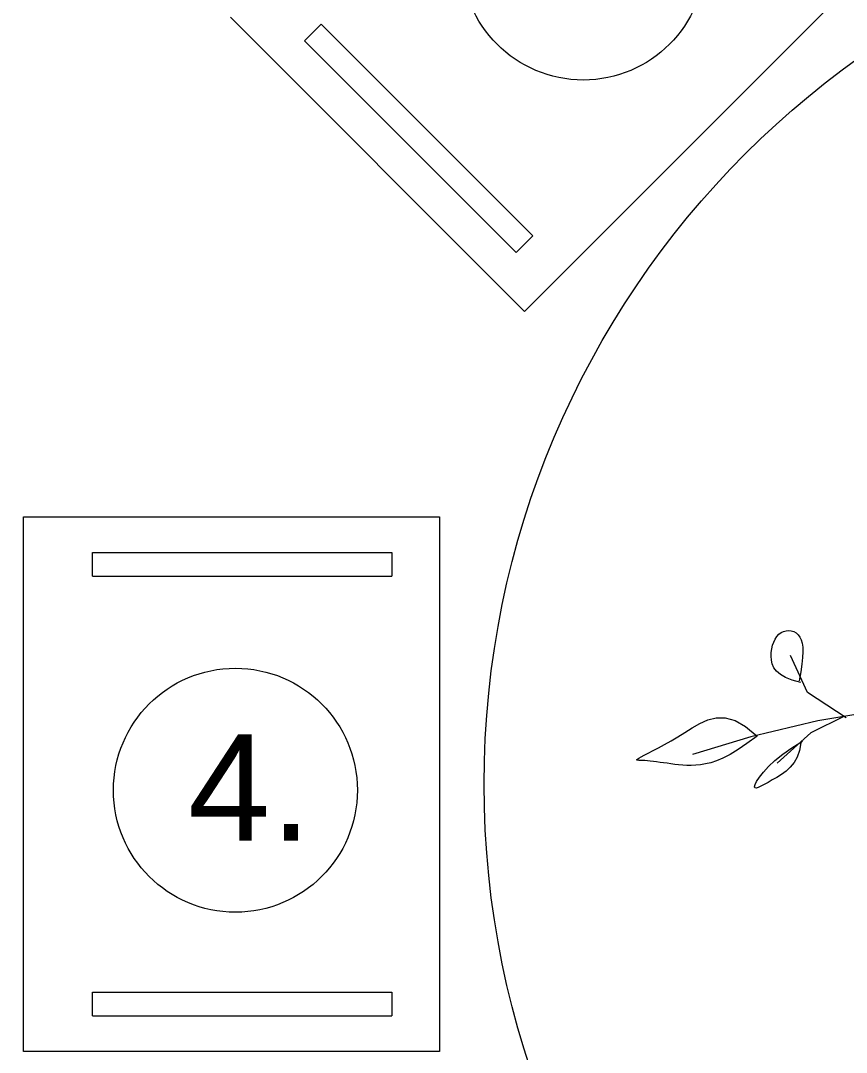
# Model space of a CAD drawing. Header units: centimetres. Extents: x -26724 to 60145, y -23645 to 6771.
# Drawn here: x -19031.1 to -18961.6, y 5664.1 to 5750.9 of the extents above; entities that cross this region are included whole.
import ezdxf

# ---------------------------------------------------------------- set-up
doc = ezdxf.new("R2010")
doc.units = ezdxf.units.CM
doc.linetypes.add('AUSGEZOGEN', pattern=[0])
doc.linetypes.add('PUNKT2_S9', pattern=[0.35, 0.15, -0.1, 0, -0.1])
for name, color, linetype, lineweight in [('4.KOTE', 88, 'Continuous', 15), ('Moebel', 252, 'PUNKT2_S9', 13), ('namestaj', 8, 'Continuous', 9), ('namjestaj', 150, 'Continuous', 5)]:
    doc.layers.add(name, color=color, linetype=linetype, lineweight=lineweight)
doc.layers.add('pozicije', color=7, linetype='Continuous')
doc.styles.add('0.15', font='arial.ttf', dxfattribs={"height": 0.15})
doc.styles.get("Standard").update_dxf_attribs({"font": 'calibri.ttf'})
doc.dimstyles.new('ja 1 50', dxfattribs={"dimtxt": 10, "dimasz": 5, "dimexe": 5, "dimexo": 5, "dimgap": 1, "dimtad": 1, "dimdec": 0, "dimtxsty": 'Standard', "dimblk": 'ARCHTICK', "dimcen": 2.5, "dimclrd": 256, "dimclrt": 7, "dimadec": 0, "dimazin": 0, "dimtfac": 1, "dimtdec": 0, "dimtix": 1, "dimtmove": 1, "dimatfit": 3, "dimldrblk": 'ARCHTICK', "dimfxl": 10, "dimfxlon": 1, "dimlwd": 0, "dimlwe": 9, "dimarcsym": 0})

# ---------------------------------------------------------------- blocks, each defined once
blk = doc.blocks.new('ggggt')
at = {"layer": 'Moebel', "color": 91, "linetype": 'AUSGEZOGEN', "lineweight": 18, "transparency": 33554687}
for p, q in [((1517.687, 2002.737, 13.5), (1517.873, 2002.882, 13.5)), ((1517.873, 2002.882, 13.5), (1518.075, 2002.984, 13.5)), ((1518.075, 2002.984, 13.5), (1518.289, 2003.041, 13.5)), ((1518.289, 2003.041, 13.5), (1518.507, 2003.056, 13.5)), ((1518.507, 2003.056, 13.5), (1518.724, 2003.029, 13.5)), ((1518.724, 2003.029, 13.5), (1518.934, 2002.959, 13.5)), ((1518.934, 2002.959, 13.5), (1519.129, 2002.848, 13.5)), ((1519.129, 2002.848, 13.5), (1519.305, 2002.696, 13.5)), ((1517.159, 2001.812, 13.5), (1517.256, 2002.085, 13.5)), ((1517.256, 2002.085, 13.5), (1517.377, 2002.334, 13.5)), ((1517.377, 2002.334, 13.5), (1517.522, 2002.553, 13.5)), ((1517.522, 2002.553, 13.5), (1517.687, 2002.737, 13.5)), ((1519.305, 2002.696, 13.5), (1519.453, 2002.503, 13.5)), ((1519.453, 2002.503, 13.5), (1519.569, 2002.27, 13.5)), ((1519.569, 2002.27, 13.5), (1519.651, 2001.988, 13.5)), ((1519.651, 2001.988, 13.5), (1519.699, 2001.65, 13.5)), ((1517.037, 2000.89, 13.5), (1517.048, 2001.209, 13.5)), ((1517.048, 2001.209, 13.5), (1517.09, 2001.518, 13.5)), ((1517.09, 2001.518, 13.5), (1517.159, 2001.812, 13.5)), ((1519.71, 2001.247, 13.5), (1519.686, 2000.772, 13.5)), ((1519.699, 2001.65, 13.5), (1519.71, 2001.247, 13.5)), ((1517.061, 2000.566, 13.5), (1517.037, 2000.89, 13.5)), ((1517.133, 2000.242, 13.5), (1517.061, 2000.566, 13.5)), ((1517.271, 1999.926, 13.5), (1517.133, 2000.242, 13.5)), ((1520.094, 1997.834, 13.5), (1518.676, 2000.948, 13.5)), ((1519.624, 2000.215, 13.5), (1519.524, 1999.569, 13.5)), ((1519.686, 2000.772, 13.5), (1519.624, 2000.215, 13.5)), ((1517.491, 1999.624, 13.5), (1517.271, 1999.926, 13.5)), ((1517.81, 1999.342, 13.5), (1517.491, 1999.624, 13.5)), ((1518.244, 1999.087, 13.5), (1517.81, 1999.342, 13.5)), ((1519.524, 1999.569, 13.5), (1519.385, 1998.825, 13.5)), ((1518.811, 1998.865, 13.5), (1518.244, 1999.087, 13.5)), ((1519.527, 1998.683, 13.5), (1518.811, 1998.865, 13.5)), ((1523.349, 1995.709, 13.5), (1520.094, 1997.834, 13.5)), ((1523.208, 1995.851, 13.5), (1520.379, 1994.438, 13.5)), ((1527.256, 1996.516, 13.5), (1520.966, 1995.456, 13.5)), ((1510.395, 1994.873, 13.5), (1511.032, 1995.243, 13.5)), ((1511.032, 1995.243, 13.5), (1511.702, 1995.54, 13.5)), ((1511.702, 1995.54, 13.5), (1512.413, 1995.714, 13.5)), ((1512.413, 1995.714, 13.5), (1513.175, 1995.714, 13.5)), ((1513.175, 1995.714, 13.5), (1513.996, 1995.489, 13.5)), ((1513.996, 1995.489, 13.5), (1514.885, 1994.988, 13.5)), ((1514.885, 1994.988, 13.5), (1515.852, 1994.159, 13.5)), ((1520.966, 1995.456, 13.5), (1515.34, 1994.111, 13.5)), ((1508.609, 1993.775, 13.5), (1509.184, 1994.114, 13.5)), ((1509.184, 1994.114, 13.5), (1509.78, 1994.483, 13.5)), ((1509.78, 1994.483, 13.5), (1510.395, 1994.873, 13.5)), ((1515.34, 1994.111, 13.5), (1510.424, 1992.623, 13.5)), ((1515.852, 1994.159, 13.5), (1515.002, 1993.534, 13.5)), ((1515.852, 1994.159, 13.5), (1515.852, 1994.159, 13.5)), ((1520.379, 1994.438, 13.5), (1517.552, 1991.894, 13.5)), ((1507.561, 1993.192, 13.5), (1508.066, 1993.468, 13.5)), ((1508.066, 1993.468, 13.5), (1508.609, 1993.775, 13.5)), ((1515.002, 1993.534, 13.5), (1514.247, 1993.029, 13.5)), ((1518.78, 1993.194, 13.5), (1519.673, 1993.732, 13.5)), ((1519.531, 1993.59, 13.5), (1519.428, 1992.952, 13.5)), ((1505.901, 1992.316, 13.5), (1506.092, 1992.423, 13.5)), ((1506.092, 1992.423, 13.5), (1506.36, 1992.564, 13.5)), ((1506.36, 1992.564, 13.5), (1506.7, 1992.74, 13.5)), ((1506.7, 1992.74, 13.5), (1507.103, 1992.949, 13.5)), ((1507.103, 1992.949, 13.5), (1507.561, 1993.192, 13.5)), ((1513.576, 1992.629, 13.5), (1512.977, 1992.323, 13.5)), ((1514.247, 1993.029, 13.5), (1513.576, 1992.629, 13.5)), ((1517.356, 1992.118, 13.5), (1518.01, 1992.652, 13.5)), ((1518.01, 1992.652, 13.5), (1518.78, 1993.194, 13.5)), ((1519.236, 1992.408, 13.5), (1518.971, 1991.947, 13.5)), ((1519.428, 1992.952, 13.5), (1519.236, 1992.408, 13.5)), ((1505.73, 1992.187, 13.5), (1505.782, 1992.239, 13.5)), ((1505.736, 1992.155, 13.5), (1505.73, 1992.187, 13.5)), ((1505.794, 1992.137, 13.5), (1505.736, 1992.155, 13.5)), ((1505.782, 1992.239, 13.5), (1505.901, 1992.316, 13.5)), ((1505.897, 1992.128, 13.5), (1505.794, 1992.137, 13.5)), ((1506.038, 1992.123, 13.5), (1505.897, 1992.128, 13.5)), ((1506.21, 1992.116, 13.5), (1506.038, 1992.123, 13.5)), ((1506.408, 1992.104, 13.5), (1506.21, 1992.116, 13.5)), ((1506.627, 1992.086, 13.5), (1506.408, 1992.104, 13.5)), ((1506.867, 1992.062, 13.5), (1506.627, 1992.086, 13.5)), ((1507.124, 1992.033, 13.5), (1506.867, 1992.062, 13.5)), ((1507.397, 1992, 13.5), (1507.124, 1992.033, 13.5)), ((1507.683, 1991.962, 13.5), (1507.397, 1992, 13.5)), ((1507.98, 1991.922, 13.5), (1507.683, 1991.962, 13.5)), ((1508.285, 1991.879, 13.5), (1507.98, 1991.922, 13.5)), ((1508.599, 1991.834, 13.5), (1508.285, 1991.879, 13.5)), ((1508.92, 1991.79, 13.5), (1508.599, 1991.834, 13.5)), ((1509.25, 1991.751, 13.5), (1508.92, 1991.79, 13.5)), ((1509.591, 1991.721, 13.5), (1509.25, 1991.751, 13.5)), ((1509.945, 1991.703, 13.5), (1509.591, 1991.721, 13.5)), ((1510.312, 1991.701, 13.5), (1509.945, 1991.703, 13.5)), ((1510.693, 1991.718, 13.5), (1510.312, 1991.701, 13.5)), ((1511.091, 1991.758, 13.5), (1510.693, 1991.718, 13.5)), ((1511.509, 1991.827, 13.5), (1511.091, 1991.758, 13.5)), ((1511.955, 1991.934, 13.5), (1511.509, 1991.827, 13.5)), ((1512.441, 1992.095, 13.5), (1511.955, 1991.934, 13.5)), ((1512.977, 1992.323, 13.5), (1512.441, 1992.095, 13.5)), ((1516.38, 1991.135, 13.5), (1516.814, 1991.608, 13.5)), ((1516.814, 1991.608, 13.5), (1517.356, 1992.118, 13.5)), ((1518.649, 1991.557, 13.5), (1518.287, 1991.227, 13.5)), ((1518.971, 1991.947, 13.5), (1518.649, 1991.557, 13.5)), ((1515.817, 1990.363, 13.5), (1516.049, 1990.716, 13.5)), ((1516.049, 1990.716, 13.5), (1516.38, 1991.135, 13.5)), ((1517.511, 1990.7, 13.5), (1517.129, 1990.48, 13.5)), ((1517.902, 1990.946, 13.5), (1517.511, 1990.7, 13.5)), ((1518.287, 1991.227, 13.5), (1517.902, 1990.946, 13.5)), ((1515.63, 1989.913, 13.5), (1515.679, 1990.092, 13.5)), ((1515.662, 1989.82, 13.5), (1515.63, 1989.913, 13.5)), ((1515.768, 1989.802, 13.5), (1515.662, 1989.82, 13.5)), ((1515.679, 1990.092, 13.5), (1515.817, 1990.363, 13.5)), ((1515.94, 1989.849, 13.5), (1515.768, 1989.802, 13.5)), ((1516.17, 1989.95, 13.5), (1515.94, 1989.849, 13.5)), ((1516.45, 1990.096, 13.5), (1516.17, 1989.95, 13.5)), ((1516.772, 1990.276, 13.5), (1516.45, 1990.096, 13.5)), ((1517.129, 1990.48, 13.5), (1516.772, 1990.276, 13.5))]:
    blk.add_line(p, q, dxfattribs=at)
blk = doc.blocks.new('_ArchTick')
at = {"color": 0, "linetype": 'ByBlock', "const_width": 0.15}
blk.add_lwpolyline([(-0.5, -0.5), (0.5, 0.5)], dxfattribs=at)
blk = doc.blocks.new('*D3038')
at = {"layer": '4.KOTE', "color": 0, "lineweight": 9, "transparency": 16777216}
for p, q in [((-19150.064, 5814.268), (-19150.064, 5829.201)), ((-18992.019, 5814.266), (-18992.019, 5829.201))]:
    blk.add_line(p, q, dxfattribs=at)
at = {"layer": '4.KOTE', "lineweight": 0, "transparency": 16777216}
blk.add_line((-19150.064, 5824.201), (-18992.019, 5824.201), dxfattribs=at)
at = {"layer": 'Defpoints', "color": 0, "lineweight": 50, "transparency": 16777216}
for p in [(-18992.019, 5824.201), (-19150.064, 5687, 13.5), (-18992.019, 5684.519, 13.5)]:
    blk.add_point(p, dxfattribs=at)
at = {"layer": '4.KOTE', "lineweight": 0, "transparency": 16777216, "xscale": 5, "yscale": 5, "zscale": 5, "rotation": 180}
blk.add_blockref('_ArchTick', (-19150.064, 5824.201), dxfattribs=at)
at = {"layer": '4.KOTE', "lineweight": 0, "transparency": 16777216, "xscale": 5, "yscale": 5, "zscale": 5}
blk.add_blockref('_ArchTick', (-18992.019, 5824.201), dxfattribs=at)
at = {"layer": '4.KOTE', "color": 7, "transparency": 16777216, "insert": (-19071.042, 5830.324), "char_height": 10, "attachment_point": 5}
blk.add_mtext('158', dxfattribs=at)
blk = doc.blocks.new('*D3039')
at = {"layer": '4.KOTE', "color": 0, "lineweight": 9, "transparency": 16777216}
for p, q in [((-18992.019, 5814.266), (-18992.019, 5829.201)), ((-18842.078, 5814.27), (-18842.078, 5829.201))]:
    blk.add_line(p, q, dxfattribs=at)
at = {"layer": '4.KOTE', "lineweight": 0, "transparency": 16777216}
blk.add_line((-18992.019, 5824.201), (-18842.078, 5824.201), dxfattribs=at)
at = {"layer": 'Defpoints', "color": 0, "lineweight": 50, "transparency": 16777216}
for p in [(-18842.078, 5824.201), (-18842.078, 5688.722, 13.5), (-18992.019, 5684.519, 13.5)]:
    blk.add_point(p, dxfattribs=at)
at = {"layer": '4.KOTE', "lineweight": 0, "transparency": 16777216, "xscale": 5, "yscale": 5, "zscale": 5, "rotation": 180}
blk.add_blockref('_ArchTick', (-18992.019, 5824.201), dxfattribs=at)
at = {"layer": '4.KOTE', "lineweight": 0, "transparency": 16777216, "xscale": 5, "yscale": 5, "zscale": 5}
blk.add_blockref('_ArchTick', (-18842.078, 5824.201), dxfattribs=at)
at = {"layer": '4.KOTE', "color": 7, "transparency": 16777216, "insert": (-18917.049, 5830.324), "char_height": 10, "attachment_point": 5}
blk.add_mtext('150', dxfattribs=at)
blk = doc.blocks.new('*D3041')
at = {"layer": '4.KOTE', "color": 0, "lineweight": 9, "transparency": 16777216}
for p, q in [((-19056.835, 5761.679), (-19071.78, 5761.679)), ((-19056.838, 5611.716), (-19071.78, 5611.716))]:
    blk.add_line(p, q, dxfattribs=at)
at = {"layer": '4.KOTE', "lineweight": 0, "transparency": 16777216}
blk.add_line((-19066.78, 5761.679), (-19066.78, 5611.716), dxfattribs=at)
at = {"layer": 'Defpoints', "color": 0, "lineweight": 50, "transparency": 16777216}
for p in [(-18915.384, 5761.679, 13.5), (-19066.78, 5611.716), (-18918.718, 5611.716, 13.5)]:
    blk.add_point(p, dxfattribs=at)
at = {"layer": '4.KOTE', "lineweight": 0, "transparency": 16777216, "xscale": 5, "yscale": 5, "zscale": 5}
for p, rotation in [((-19066.78, 5761.679), 90), ((-19066.78, 5611.716), 270)]:
    blk.add_blockref('_ArchTick', p, dxfattribs=dict(at, rotation=rotation))
at = {"layer": '4.KOTE', "color": 7, "transparency": 16777216, "insert": (-19072.903, 5686.697), "char_height": 10, "attachment_point": 5, "rotation": 90}
blk.add_mtext('150', dxfattribs=at)

msp = doc.modelspace()

# ---------------------------------------------------------------- linework, layer by layer
at = {"layer": 'namestaj'}
for centre in [(-18983.706, 5756.215, -54), (-19012.983, 5686.19, -40.5)]:
    msp.add_circle(centre, 10.265, dxfattribs=at)
at = {"layer": 'namjestaj', "transparency": 33554687}
for p, q in [((-18956.837, 5758.303, 13.5), (-18988.657, 5726.484, 13.5)), ((-18988.657, 5726.484, 13.5), (-19013.406, 5751.232, 13.5)), ((-19007.175, 5749.244, 13.5), (-19005.761, 5750.659, 13.5)), ((-19005.761, 5750.659, 13.5), (-18987.95, 5732.848, 13.5)), ((-19007.175, 5749.244, 13.5), (-18989.364, 5731.433, 13.5)), ((-18987.95, 5732.848, 13.5), (-18989.364, 5731.433, 13.5)), ((-19030.818, 5709.197, 13.5), (-18995.818, 5709.197, 13.5)), ((-19030.818, 5664.197, 13.5), (-19030.818, 5709.197, 13.5)), ((-18995.818, 5709.197, 13.5), (-18995.818, 5664.197, 13.5)), ((-19025.006, 5704.197, 13.5), (-19025.006, 5706.197, 13.5)), ((-19025.006, 5706.197, 13.5), (-18999.818, 5706.197, 13.5)), ((-18999.818, 5706.197, 13.5), (-18999.818, 5704.197, 13.5)), ((-19025.006, 5704.197, 13.5), (-18999.818, 5704.197, 13.5)), ((-19025.006, 5667.197, 13.5), (-19025.006, 5669.197, 13.5)), ((-19025.006, 5669.197, 13.5), (-18999.818, 5669.197, 13.5)), ((-18999.818, 5669.197, 13.5), (-18999.818, 5667.197, 13.5)), ((-19025.006, 5667.197, 13.5), (-18999.818, 5667.197, 13.5)), ((-18995.818, 5664.197, 13.5), (-19030.818, 5664.197, 13.5))]:
    msp.add_line(p, q, dxfattribs=at)
msp.add_circle((-18917.051, 5686.697, 13.5), 75, dxfattribs=at)

# ---------------------------------------------------------------- block references
msp.add_blockref('ggggt', (-20484.935, 3696.575))

# ---------------------------------------------------------------- texts
at = {"layer": 'pozicije', "style": '0.15'}
msp.add_text('4.', height=8.9302, dxfattribs=at).set_placement((-19016.978, 5681.955, -40.5))

# ---------------------------------------------------------------- dimensions: what is measured, and where the dimension line sits
at = {"layer": '4.KOTE'}
for base, p1, p2, picture, middle in [((-18992.019, 5824.201), (-19150.064, 5687, 13.5), (-18992.019, 5684.519, 13.5), '*D3038', (-19071.042, 5830.324)), ((-18842.078, 5824.201), (-18992.019, 5684.519, 13.5), (-18842.078, 5688.722, 13.5), '*D3039', (-18917.049, 5830.324))]:
    dim = msp.add_linear_dim(base=base, p1=p1, p2=p2, dimstyle='ja 1 50', dxfattribs=at)
    dim.commit()
    dim.dimension.update_dxf_attribs({"geometry": picture, "text_midpoint": middle})
dim = msp.add_linear_dim(base=(-19066.78, 5611.716), p1=(-18915.384, 5761.679, 13.5), p2=(-18918.718, 5611.716, 13.5), angle=90, dimstyle='ja 1 50', dxfattribs=at)
dim.commit()
dim.dimension.update_dxf_attribs({"geometry": '*D3041', "text_midpoint": (-19072.903, 5686.697)})

doc.saveas('drawing.dxf')
